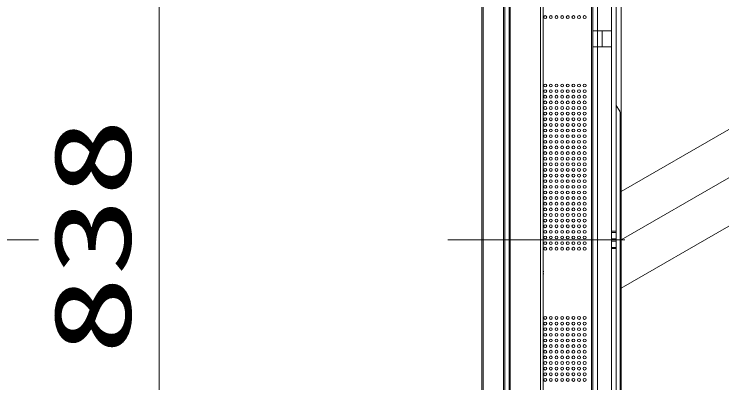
# Model space of a CAD drawing. Units: millimetres on the paper. Extents: x -63 to 65, y -59 to 59.
# Drawn here: x 22.08 to 44.3, y 13.55 to 25 of the extents above; entities that cross this region are included whole.
import ezdxf
from ezdxf.enums import TextEntityAlignment as Align

# ---------------------------------------------------------------- set-up
doc = ezdxf.new("R2010")
doc.units = ezdxf.units.MM
doc.linetypes.add('LONG_CHAIN', pattern=[21, 18, -1, 1, -1])
doc.layers.add('0-3_GAIKEI', color=4, linetype='Continuous', lineweight=9)
doc.layers.add('0-4_SUNPOU', color=7, linetype='Continuous', lineweight=9)
doc.styles.add('ＭＳ ゴシック', font='')
doc.styles.get('ＭＳ ゴシック').set_extended_font_data('MS Gothic')

msp = doc.modelspace()

# ---------------------------------------------------------------- linework, layer by layer
at = {"layer": '0-3_GAIKEI', "color": 134}
for p, q in [((40.951, 48.292), (40.951, -9.199)), ((40.951, 19.484), (44.296, 21.415)), ((40.951, 17.984), (44.296, 19.915)), ((40.951, 16.484), (44.296, 18.415))]:
    msp.add_line(p, q, dxfattribs=at)
at = {"layer": '0-3_GAIKEI'}
for p, q in [((36.661, 38.917), (36.661, -2.949)), ((37.291, -2.949), (37.291, 38.917)), ((36.621, 38.877), (36.621, -2.909)), ((37.331, -2.909), (37.331, 38.877)), ((37.473, 7.239), (37.473, 37.684)), ((37.495, 37.684), (37.495, 7.239)), ((38.448, 7.239), (38.448, 36.732)), ((38.521, 36.732), (38.521, 7.239)), ((40.801, 36.299), (40.801, -0.331)), ((40.651, -0.331), (40.651, 31.319)), ((40.216, 30.725), (40.216, 24.484)), ((40.026, 30.645), (40.026, 7.304)), ((40.066, -0.331), (40.066, 30.657)), ((40.066, 24.484), (40.601, 24.484)), ((40.216, 24.484), (40.216, 23.984)), ((40.366, 24.484), (40.366, 23.984)), ((40.066, 23.984), (40.601, 23.984)), ((40.216, 23.984), (40.216, 0.978)), ((40.801, 22.158), (40.891, 22.021)), ((40.916, 9.549), (40.916, 21.939)), ((40.651, 18.255), (40.801, 18.255)), ((40.801, 18.219), (40.651, 18.219)), ((40.651, 18.019), (40.801, 18.019)), ((40.801, 17.948), (40.651, 17.948)), ((40.651, 17.748), (40.801, 17.748)), ((40.801, 17.713), (40.651, 17.713)), ((38.524, 17.068), (38.524, 17.073)), ((38.524, 17.07), (38.524, 17.073)), ((38.524, 17.073), (38.524, 17.073)), ((38.524, 16.974), (38.524, 16.974)), ((38.524, 16.953), (38.524, 16.953)), ((38.532, 17.012), (38.532, 17.012)), ((38.533, 16.929), (38.532, 16.93)), ((38.532, 16.915), (38.532, 16.916)), ((38.524, 16.858), (38.525, 16.862)), ((38.524, 16.855), (38.524, 16.858)), ((38.524, 16.855), (38.524, 16.858)), ((38.524, 16.855), (38.524, 16.855)), ((38.525, 16.86), (38.525, 16.861))]:
    msp.add_line(p, q, dxfattribs=at)
at = {"layer": '0-3_GAIKEI', "color": 7}
for p, q in [((36.621, -2.204), (36.621, 38.692)), ((37.331, 38.692), (37.331, -2.724)), ((40.066, 30.657), (40.066, 7.304))]:
    msp.add_line(p, q, dxfattribs=at)
at = {"layer": '0-3_GAIKEI', "color": 134, "linetype": 'LONG_CHAIN'}
for p, q in [((-52.774, 17.984), (22.835, 17.984)), ((35.56, 17.984), (41.067, 17.984))]:
    msp.add_line(p, q, dxfattribs=at)
at = {"layer": '0-3_GAIKEI'}
for centre in [(38.591, 24.909), (38.766, 24.909), (38.941, 24.909), (39.116, 24.909), (39.291, 24.909), (39.466, 24.909), (39.641, 24.909), (39.816, 24.909), (38.591, 22.784), (38.766, 22.784), (38.941, 22.784), (39.116, 22.784), (39.291, 22.784), (39.466, 22.784), (39.641, 22.784), (39.816, 22.784), (38.591, 22.609), (38.591, 22.434), (38.766, 22.609), (38.766, 22.434), (38.941, 22.609), (38.941, 22.434), (39.116, 22.609), (39.116, 22.434), (39.291, 22.609), (39.291, 22.434), (39.466, 22.609), (39.466, 22.434), (39.641, 22.609), (39.641, 22.434), (39.816, 22.609), (39.816, 22.434), (38.591, 22.259), (38.766, 22.259), (38.941, 22.259), (39.116, 22.259), (39.291, 22.259), (39.466, 22.259), (39.641, 22.259), (39.816, 22.259), (38.591, 22.084), (38.766, 22.084), (38.941, 22.084), (39.116, 22.084), (39.291, 22.084), (39.466, 22.084), (39.641, 22.084), (39.816, 22.084), (38.591, 21.909), (38.591, 21.734), (38.766, 21.909), (38.766, 21.734), (38.941, 21.909), (38.941, 21.734), (39.116, 21.909), (39.116, 21.734), (39.291, 21.909), (39.291, 21.734), (39.466, 21.909), (39.466, 21.734), (39.641, 21.909), (39.641, 21.734), (39.816, 21.909), (39.816, 21.734), (38.591, 21.559), (38.766, 21.559), (38.941, 21.559), (39.116, 21.559), (39.291, 21.559), (39.466, 21.559), (39.641, 21.559), (39.816, 21.559), (38.591, 21.384), (38.766, 21.384), (38.941, 21.384), (39.116, 21.384), (39.291, 21.384), (39.466, 21.384), (39.641, 21.384), (39.816, 21.384), (38.591, 21.209), (38.766, 21.209), (38.941, 21.209), (39.116, 21.209), (39.291, 21.209), (39.466, 21.209), (39.641, 21.209), (39.816, 21.209), (38.591, 21.034), (38.591, 20.859), (38.766, 21.034), (38.766, 20.859), (38.941, 21.034), (38.941, 20.859), (39.116, 21.034), (39.116, 20.859), (39.291, 21.034), (39.291, 20.859), (39.466, 21.034), (39.466, 20.859), (39.641, 21.034), (39.641, 20.859), (39.816, 21.034), (39.816, 20.859), (38.591, 20.684), (38.766, 20.684), (38.941, 20.684), (39.116, 20.684), (39.291, 20.684), (39.466, 20.684), (39.641, 20.684), (39.816, 20.684), (38.591, 20.509), (38.766, 20.509), (38.941, 20.509), (39.116, 20.509), (39.291, 20.509), (39.466, 20.509), (39.641, 20.509), (39.816, 20.509), (38.591, 20.334), (38.766, 20.334), (38.941, 20.334), (39.116, 20.334), (39.291, 20.334), (39.466, 20.334), (39.641, 20.334), (39.816, 20.334), (38.591, 20.159), (38.591, 19.984), (38.766, 20.159), (38.766, 19.984), (38.941, 20.159), (38.941, 19.984), (39.116, 20.159), (39.116, 19.984), (39.291, 20.159), (39.291, 19.984), (39.466, 20.159), (39.466, 19.984), (39.641, 20.159), (39.641, 19.984), (39.816, 20.159), (39.816, 19.984), (38.591, 19.809), (38.766, 19.809), (38.941, 19.809), (39.116, 19.809), (39.291, 19.809), (39.466, 19.809), (39.641, 19.809), (39.816, 19.809), (38.591, 19.634), (38.766, 19.634), (38.941, 19.634), (39.116, 19.634), (39.291, 19.634), (39.466, 19.634), (39.641, 19.634), (39.816, 19.634), (38.591, 19.459), (38.591, 19.284), (38.766, 19.459), (38.766, 19.284), (38.941, 19.459), (38.941, 19.284), (39.116, 19.459), (39.116, 19.284), (39.291, 19.459), (39.291, 19.284), (39.466, 19.459), (39.466, 19.284), (39.641, 19.459), (39.641, 19.284), (39.816, 19.459), (39.816, 19.284), (38.591, 19.109), (38.766, 19.109), (38.941, 19.109), (39.116, 19.109), (39.291, 19.109), (39.466, 19.109), (39.641, 19.109), (39.816, 19.109), (38.591, 18.934), (38.766, 18.934), (38.941, 18.934), (39.116, 18.934), (39.291, 18.934), (39.466, 18.934), (39.641, 18.934), (39.816, 18.934), (38.591, 18.759), (38.766, 18.759), (38.941, 18.759), (39.116, 18.759), (39.291, 18.759), (39.466, 18.759), (39.641, 18.759), (39.816, 18.759), (38.591, 18.584), (38.591, 18.409), (38.766, 18.584), (38.766, 18.409), (38.941, 18.584), (38.941, 18.409), (39.116, 18.584), (39.116, 18.409), (39.291, 18.584), (39.291, 18.409), (39.466, 18.584), (39.466, 18.409), (39.641, 18.584), (39.641, 18.409), (39.816, 18.584), (39.816, 18.409), (38.591, 18.234), (38.766, 18.234), (38.941, 18.234), (39.116, 18.234), (39.291, 18.234), (39.466, 18.234), (39.641, 18.234), (39.816, 18.234), (38.591, 18.059), (38.766, 18.059), (38.941, 18.059), (39.116, 18.059), (39.291, 18.059), (39.466, 18.059), (39.641, 18.059), (39.816, 18.059), (38.591, 17.884), (38.766, 17.884), (38.941, 17.884), (39.116, 17.884), (39.291, 17.884), (39.466, 17.884), (39.641, 17.884), (39.816, 17.884), (38.591, 17.709), (38.766, 17.709), (38.941, 17.709), (39.116, 17.709), (39.291, 17.709), (39.466, 17.709), (39.641, 17.709), (39.816, 17.709), (38.591, 15.559), (38.766, 15.559), (38.941, 15.559), (39.116, 15.559), (39.291, 15.559), (39.466, 15.559), (39.641, 15.559), (39.816, 15.559), (38.591, 15.384), (38.766, 15.384), (38.941, 15.384), (39.116, 15.384), (39.291, 15.384), (39.466, 15.384), (39.641, 15.384), (39.816, 15.384), (38.591, 15.209), (38.766, 15.209), (38.941, 15.209), (39.116, 15.209), (39.291, 15.209), (39.466, 15.209), (39.641, 15.209), (39.816, 15.209), (38.591, 15.034), (38.591, 14.859), (38.766, 15.034), (38.766, 14.859), (38.941, 15.034), (38.941, 14.859), (39.116, 15.034), (39.116, 14.859), (39.291, 15.034), (39.291, 14.859), (39.466, 15.034), (39.466, 14.859), (39.641, 15.034), (39.641, 14.859), (39.816, 15.034), (39.816, 14.859), (38.591, 14.684), (38.766, 14.684), (38.941, 14.684), (39.116, 14.684), (39.291, 14.684), (39.466, 14.684), (39.641, 14.684), (39.816, 14.684), (38.591, 14.509), (38.766, 14.509), (38.941, 14.509), (39.116, 14.509), (39.291, 14.509), (39.466, 14.509), (39.641, 14.509), (39.816, 14.509), (38.591, 14.334), (38.766, 14.334), (38.941, 14.334), (39.116, 14.334), (39.291, 14.334), (39.466, 14.334), (39.641, 14.334), (39.816, 14.334), (38.591, 14.159), (38.591, 13.984), (38.766, 14.159), (38.766, 13.984), (38.941, 14.159), (38.941, 13.984), (39.116, 14.159), (39.116, 13.984), (39.291, 14.159), (39.291, 13.984), (39.466, 14.159), (39.466, 13.984), (39.641, 14.159), (39.641, 13.984), (39.816, 14.159), (39.816, 13.984), (38.591, 13.809), (38.766, 13.809), (38.941, 13.809), (39.116, 13.809), (39.291, 13.809), (39.466, 13.809), (39.641, 13.809), (39.816, 13.809), (38.591, 13.634), (38.766, 13.634), (38.941, 13.634), (39.116, 13.634), (39.291, 13.634), (39.466, 13.634), (39.641, 13.634), (39.816, 13.634)]:
    msp.add_circle(centre, 0.045, dxfattribs=at)
for centre, radius, start, end in [((40.601, 24.634), 0.15, 270, 289.4724), ((40.601, 23.834), 0.15, 70.5276, 90), ((40.766, 21.939), 0.15, 0, 33.4248), ((38.036, 16.964), 0.5, 12.5854, 14.0699), ((38.524, 17.072), 0.0006, 147.9988, 214.9683), ((38.627, 16.951), 0.104, 178.8951, 181.5055), ((38.567, 17.077), 0.0432, 186.221, 188.5715), ((38.699, 17.095), 0.177, 188.2834, 188.9394), ((38.715, 17.098), 0.193, 188.2802, 189.1306), ((38.999, 17.143), 0.481, 189.0795, 189.5388), ((38.449, 16.99), 0.0756, 354.819, 356.2359), ((38.625, 16.975), 0.101, 175.3053, 176.8047), ((38.616, 16.976), 0.0922, 176.477, 178.9013), ((38.609, 16.976), 0.0852, 176.8554, 178.9731), ((38.63, 16.976), 0.106, 179.061, 180.9208), ((38.628, 16.976), 0.104, 178.8733, 181.0988), ((37.976, 16.964), 0.548, 358.9029, 1.0971), ((38.644, 16.952), 0.12, 179.237, 180.9898), ((38.611, 16.951), 0.0872, 181.4622, 184.4052), ((38.631, 16.953), 0.107, 183.3573, 184.8085), ((38.584, 16.949), 0.0604, 184.3259, 188.1279), ((38.501, 16.907), 0.0416, 52.9407, 56.3417), ((38.524, 17.07), 0.0008, 338.4752, 39.2645), ((38.894, 17.126), 0.374, 188.9379, 189.3758), ((39.156, 17.169), 0.639, 189.3665, 189.6708), ((39.546, 17.235), 1.036, 189.6622, 189.8684), ((38.549, 16.985), 0.0244, 163.8963, 169.9994), ((38.504, 17.017), 0.0367, 304.0242, 309.4471), ((38.571, 16.981), 0.0464, 169.7699, 173.6768), ((38.523, 16.986), 0.0019, 348.6912, 17.3756), ((38.595, 16.978), 0.0706, 173.5915, 176.5172), ((38.61, 16.951), 0.0855, 181.0859, 183.2968), ((38.48, 16.939), 0.045, 3.1849, 5.5132), ((38.524, 16.942), 0.0007, 320.7655, 22.7344), ((38.557, 16.945), 0.0326, 187.8971, 193.7303), ((38.537, 16.94), 0.0124, 192.981, 204.3386), ((39.408, 17.212), 0.895, 189.5239, 189.8224), ((39.774, 17.275), 1.266, 189.8149, 190.0494), ((39.746, 17.27), 1.238, 189.8647, 190.0486), ((38.528, 16.992), 0.0023, 125.0592, 155.8047), ((38.535, 16.989), 0.0094, 152.928, 164.603), ((38.508, 16.916), 0.0301, 48.3007, 52.9136), ((38.528, 16.936), 0.0026, 200.5374, 233.9693), ((38.509, 17.011), 0.0287, 309.7336, 316.6267), ((38.508, 16.916), 0.0297, 43.4711, 48.1514), ((38.386, 16.999), 0.147, 4.3349, 5.1902), ((38.532, 16.999), 0.0006, 318.7249, 336.8131), ((38.532, 16.929), 0.0006, 23.111, 41.2695), ((38.524, 16.927), 0.0086, 6.4524, 9.9398), ((38.436, 16.926), 0.0965, 357.3029, 358.122), ((38.399, 16.928), 0.134, 355.6558, 356.482), ((38.386, 16.929), 0.147, 354.8099, 355.6585), ((38.4, 17), 0.134, 3.5112, 4.3374), ((38.418, 17.001), 0.115, 2.6923, 3.5126), ((38.436, 17.002), 0.0967, 1.8802, 2.6938), ((38.454, 17.003), 0.0789, 1.0448, 1.8821), ((38.47, 17.003), 0.0629, 0.1203, 1.0516), ((38.484, 17.003), 0.0487, 359.0102, 0.1281), ((38.498, 17.003), 0.035, 357.6073, 359.0232), ((38.509, 17.002), 0.0238, 355.7955, 357.6317), ((38.525, 17.001), 0.0084, 349.917, 353.4334), ((38.518, 17.001), 0.0148, 353.3579, 355.8349), ((38.531, 16.999), 0.0018, 335.8384, 345.0665), ((38.529, 17), 0.0042, 344.6845, 350.0784), ((38.529, 16.928), 0.0043, 9.7724, 15.1841), ((38.531, 16.928), 0.0018, 14.7966, 24.0835), ((38.509, 16.926), 0.0241, 2.3323, 4.1328), ((38.518, 16.926), 0.0151, 4.0925, 6.5288), ((38.484, 16.925), 0.0487, 359.8729, 0.9776), ((38.498, 16.925), 0.0353, 0.9654, 2.3553), ((38.47, 16.925), 0.0629, 358.9535, 359.8807), ((38.454, 16.925), 0.0789, 358.1199, 358.9594), ((38.418, 16.927), 0.115, 356.4808, 357.3047), ((38.036, 16.964), 0.5, 345.9301, 347.4146), ((38.844, 16.809), 0.324, 170.6903, 171.2033), ((38.649, 16.839), 0.126, 171.1455, 172.1127), ((38.552, 16.853), 0.0281, 171.7833, 174.4606), ((38.524, 16.855), 0.0004, 147.0684, 212.6354), ((39.662, 16.669), 1.153, 170.004, 170.2057), ((38.761, 16.825), 0.239, 170.1641, 170.9958), ((39.135, 16.762), 0.618, 170.3767, 170.708), ((39.811, 16.644), 1.305, 169.8459, 170.0972), ((39.813, 16.646), 1.306, 169.9536, 170.1494), ((39.501, 16.7), 0.989, 170.1454, 170.3839), ((39.753, 16.654), 1.245, 169.8456, 170.0427)]:
    msp.add_arc(centre, radius, start, end, dxfattribs=at)
for centre, major_axis, ratio, start_param, end_param in [((38.106, 16.964), (0, -0.479), 0.872506, 1.549109, 1.592484), ((38.517, 16.934), (-0.00516, -0.00856), 0.979277, 2.043183, 2.887486), ((38.517, 16.994), (-0.00516, 0.00856), 0.979277, 3.470923, 4.239985), ((38.038, 16.963), (-0.313, -0.39), 0.990374, 2.342489, 2.427256), ((38.038, 16.949), (-0.497, -0.054), 0.086646, 2.956798, 3.041565), ((38.038, 16.979), (0.497, -0.054), 0.086646, 0.100027, 0.184795), ((38.038, 16.965), (0.313, -0.39), 0.990374, 0.714336, 0.799104), ((38.523, 16.998), (-0.00732, 0.00682), 0.991259, 3.138443, 3.965546), ((38.523, 16.93), (-0.00732, -0.00682), 0.991259, 2.317639, 3.144742)]:
    msp.add_ellipse(centre, major_axis=major_axis, ratio=ratio, start_param=start_param, end_param=end_param, dxfattribs=at)
at = {"layer": '0-4_SUNPOU'}
msp.add_line((26.59, 36.417), (26.59, -0.449), dxfattribs=at)

# ---------------------------------------------------------------- texts
at = {"layer": '0-4_SUNPOU', "style": 'ＭＳ ゴシック', "width": 1.5}
msp.add_text('838', height=2.405, rotation=90, dxfattribs=at).set_placement((26.427, 14.412), align=Align.BOTTOM_LEFT)

doc.saveas('drawing.dxf')
